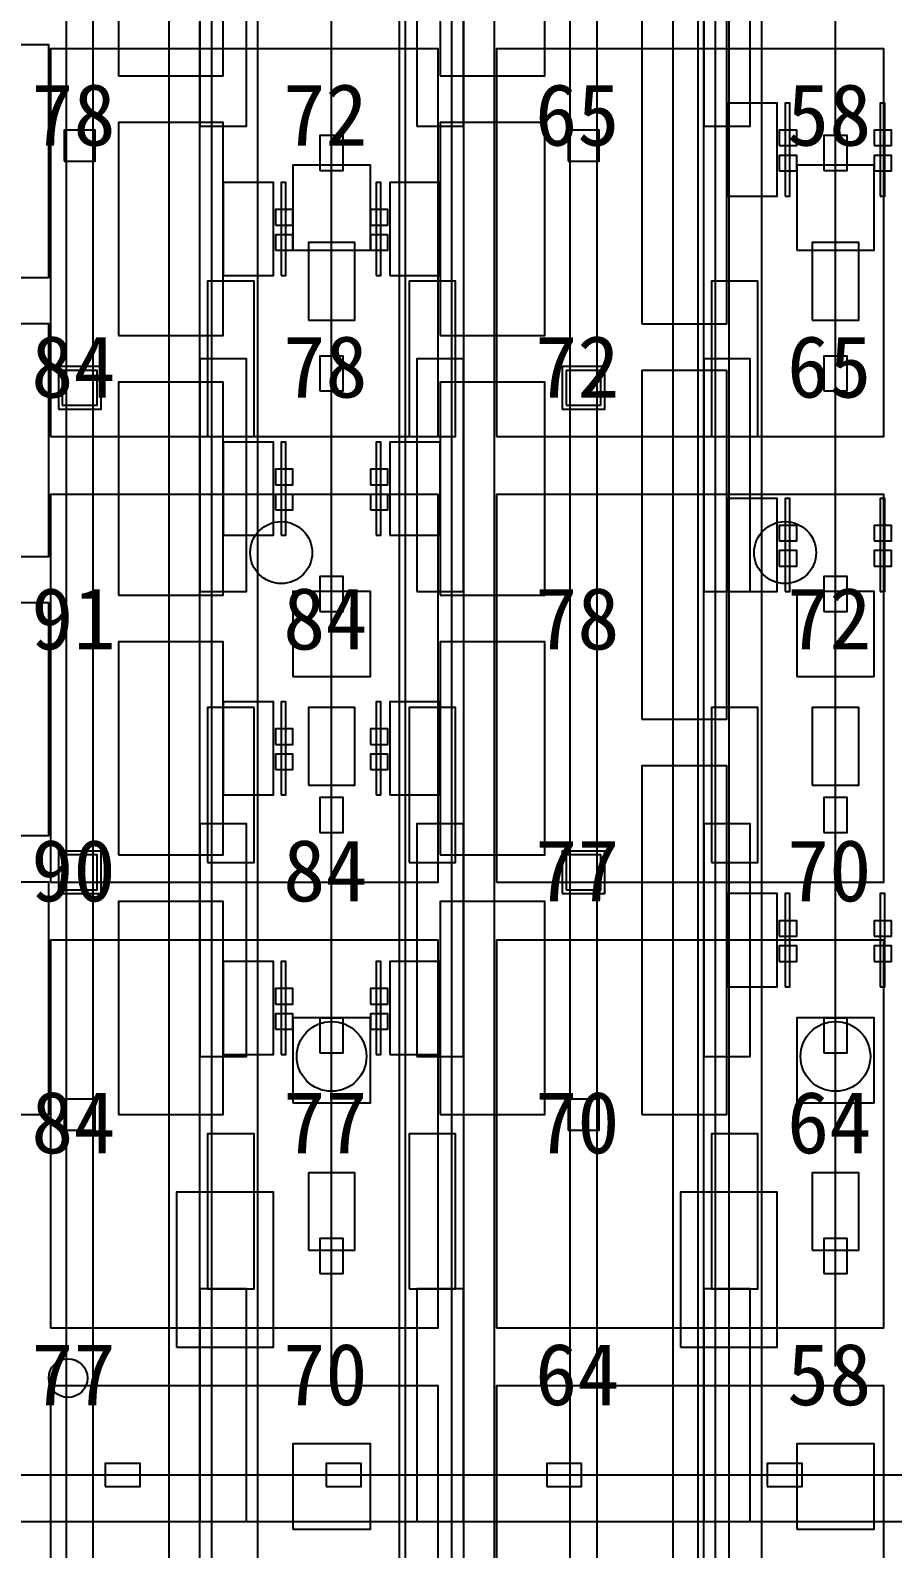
# Model space of a CAD drawing. Header units: metres. Extents: x -1640 to 1560, y -268 to 2338.
# Drawn here: x -132.52 to -110.28, y 1645.3 to 1684.47 of the extents above; entities that cross this region are included whole.
import ezdxf

# ---------------------------------------------------------------- set-up
doc = ezdxf.new("R2010")
doc.units = ezdxf.units.M
for name, color, linetype in [('1F_PUMP', 2, 'Continuous'), ('1F_SCR', 3, 'Continuous'), ('1F_STRUCT_COLUMN', 8, 'Continuous'), ('2F_CSF_LATERAL_RACK_CONCEPT', 9, 'Continuous'), ('2F_RFG', 5, 'Continuous'), ('2F_STRUCT_COLUMN', 8, 'Continuous'), ('2F_VMB', 6, 'Continuous'), ('3F_CLEANROOM_OVERHEAD_PIPE_DUCT_CONCEPT', 9, 'Continuous'), ('3F_CMP', 5, 'Continuous'), ('3F_EHS_EGRESS_DIST_M', 2, 'Continuous'), ('3F_EHS_EXTINGUISHER_HYDRANT_CABINET_CONCEPT', 1, 'Continuous'), ('3F_EHS_GAS_DETECTOR', 6, 'Continuous'), ('3F_EHS_SAFETY_SHOWER_EYEWASH_CONCEPT', 3, 'Continuous'), ('3F_ETCH', 2, 'Continuous'), ('3F_FOUP', 5, 'Continuous'), ('3F_OHT', 9, 'Continuous'), ('3F_OHTV', 1, 'Continuous'), ('3F_STK', 3, 'Continuous'), ('3F_STRUCT_COLUMN', 8, 'Continuous'), ('3F_TBAR', 6, 'Continuous'), ('3F_WET', 6, 'Continuous'), ('4F_FFU', 1, 'Continuous'), ('4F_STRUCT_PLENUM_TRUSS_CONCEPT', 9, 'Continuous'), ('5F_PUMP', 2, 'Continuous'), ('5F_SCR', 3, 'Continuous'), ('5F_STRUCT_COLUMN', 8, 'Continuous'), ('6F_CSF_LATERAL_RACK_CONCEPT', 9, 'Continuous'), ('6F_RFG', 5, 'Continuous'), ('6F_STRUCT_COLUMN', 8, 'Continuous'), ('6F_VMB', 6, 'Continuous'), ('7F_CLEANROOM_OVERHEAD_PIPE_DUCT_CONCEPT', 9, 'Continuous'), ('7F_CMP', 5, 'Continuous'), ('7F_EHS_EGRESS_DIST_M', 2, 'Continuous'), ('7F_EHS_EXTINGUISHER_HYDRANT_CABINET_CONCEPT', 1, 'Continuous'), ('7F_EHS_GAS_DETECTOR', 6, 'Continuous'), ('7F_EHS_SAFETY_SHOWER_EYEWASH_CONCEPT', 3, 'Continuous'), ('7F_ETCH', 2, 'Continuous'), ('7F_FOUP', 5, 'Continuous'), ('7F_OHT', 9, 'Continuous'), ('7F_OHTV', 1, 'Continuous'), ('7F_STK', 3, 'Continuous'), ('7F_STRUCT_COLUMN', 8, 'Continuous'), ('7F_TBAR', 6, 'Continuous'), ('7F_WET', 6, 'Continuous'), ('8F_FFU', 1, 'Continuous'), ('8F_STRUCT_PLENUM_TRUSS_CONCEPT', 9, 'Continuous'), ('UTIL_ELEC.LV_CONCEPT', 2, 'Continuous'), ('UTIL_GAS.BULK_CONCEPT', 2, 'Continuous'), ('UTIL_PCW.R_CONCEPT', 1, 'Continuous'), ('UTIL_PCW.S_CONCEPT', 6, 'Continuous')]:
    doc.layers.add(name, color=color, linetype=linetype)

msp = doc.modelspace()

# ---------------------------------------------------------------- linework, layer by layer
at = {"layer": '1F_PUMP'}
for points in [[(-127.95, 1674), (-126.75, 1674), (-126.75, 1678), (-127.95, 1678)], [(-122.75, 1674), (-121.55, 1674), (-121.55, 1678), (-122.75, 1678)], [(-114.95, 1674), (-113.75, 1674), (-113.75, 1678), (-114.95, 1678)], [(-127.95, 1663), (-126.75, 1663), (-126.75, 1667), (-127.95, 1667)], [(-122.75, 1663), (-121.55, 1663), (-121.55, 1667), (-122.75, 1667)], [(-114.95, 1663), (-113.75, 1663), (-113.75, 1667), (-114.95, 1667)], [(-127.95, 1652), (-126.75, 1652), (-126.75, 1656), (-127.95, 1656)], [(-122.75, 1652), (-121.55, 1652), (-121.55, 1656), (-122.75, 1656)], [(-114.95, 1652), (-113.75, 1652), (-113.75, 1656), (-114.95, 1656)]]:
    msp.add_lwpolyline(points, close=True, dxfattribs=at)
at = {"layer": '1F_SCR'}
for points in [[(-125.75, 1678.8), (-123.75, 1678.8), (-123.75, 1681), (-125.75, 1681)], [(-112.75, 1678.8), (-110.75, 1678.8), (-110.75, 1681), (-112.75, 1681)], [(-125.75, 1667.8), (-123.75, 1667.8), (-123.75, 1670), (-125.75, 1670)], [(-112.75, 1667.8), (-110.75, 1667.8), (-110.75, 1670), (-112.75, 1670)], [(-125.75, 1656.8), (-123.75, 1656.8), (-123.75, 1659), (-125.75, 1659)], [(-112.75, 1656.8), (-110.75, 1656.8), (-110.75, 1659), (-112.75, 1659)], [(-125.75, 1645.8), (-123.75, 1645.8), (-123.75, 1648), (-125.75, 1648)], [(-112.75, 1645.8), (-110.75, 1645.8), (-110.75, 1648), (-112.75, 1648)]]:
    msp.add_lwpolyline(points, close=True, dxfattribs=at)
at = {"layer": '1F_STRUCT_COLUMN'}
for points in [[(-131.8, 1674.7), (-130.7, 1674.7), (-130.7, 1675.8), (-131.8, 1675.8)], [(-118.8, 1674.7), (-117.7, 1674.7), (-117.7, 1675.8), (-118.8, 1675.8)], [(-131.8, 1662.2), (-130.7, 1662.2), (-130.7, 1663.3), (-131.8, 1663.3)], [(-118.8, 1662.2), (-117.7, 1662.2), (-117.7, 1663.3), (-118.8, 1663.3)]]:
    msp.add_lwpolyline(points, close=True, dxfattribs=at)
at = {"layer": '2F_CSF_LATERAL_RACK_CONCEPT'}
for points in [[(-128.95, 1573), (-128.15, 1573), (-128.15, 1719), (-128.95, 1719)], [(-121.35, 1573), (-120.55, 1573), (-120.55, 1719), (-121.35, 1719)], [(-115.95, 1573), (-115.15, 1573), (-115.15, 1719), (-115.95, 1719)]]:
    msp.add_lwpolyline(points, close=True, dxfattribs=at)
at = {"layer": '2F_RFG'}
for points in [[(-128.15, 1682), (-126.95, 1682), (-126.95, 1688), (-128.15, 1688)], [(-122.55, 1682), (-121.35, 1682), (-121.35, 1688), (-122.55, 1688)], [(-115.15, 1682), (-113.95, 1682), (-113.95, 1688), (-115.15, 1688)], [(-128.15, 1670), (-126.95, 1670), (-126.95, 1676), (-128.15, 1676)], [(-122.55, 1670), (-121.35, 1670), (-121.35, 1676), (-122.55, 1676)], [(-115.15, 1670), (-113.95, 1670), (-113.95, 1676), (-115.15, 1676)], [(-128.15, 1658), (-126.95, 1658), (-126.95, 1664), (-128.15, 1664)], [(-122.55, 1658), (-121.35, 1658), (-121.35, 1664), (-122.55, 1664)], [(-115.15, 1658), (-113.95, 1658), (-113.95, 1664), (-115.15, 1664)], [(-128.15, 1646), (-126.95, 1646), (-126.95, 1652), (-128.15, 1652)], [(-122.55, 1646), (-121.35, 1646), (-121.35, 1652), (-122.55, 1652)], [(-115.15, 1646), (-113.95, 1646), (-113.95, 1652), (-115.15, 1652)]]:
    msp.add_lwpolyline(points, close=True, dxfattribs=at)
at = {"layer": '2F_STRUCT_COLUMN'}
for points in [[(-131.7, 1674.8), (-130.8, 1674.8), (-130.8, 1675.7), (-131.7, 1675.7)], [(-118.7, 1674.8), (-117.8, 1674.8), (-117.8, 1675.7), (-118.7, 1675.7)], [(-131.7, 1662.3), (-130.8, 1662.3), (-130.8, 1663.2), (-131.7, 1663.2)], [(-118.7, 1662.3), (-117.8, 1662.3), (-117.8, 1663.2), (-118.7, 1663.2)]]:
    msp.add_lwpolyline(points, close=True, dxfattribs=at)
at = {"layer": '2F_VMB'}
for points in [[(-125.35, 1677), (-124.15, 1677), (-124.15, 1679), (-125.35, 1679)], [(-112.35, 1677), (-111.15, 1677), (-111.15, 1679), (-112.35, 1679)], [(-125.35, 1665), (-124.15, 1665), (-124.15, 1667), (-125.35, 1667)], [(-112.35, 1665), (-111.15, 1665), (-111.15, 1667), (-112.35, 1667)], [(-125.35, 1653), (-124.15, 1653), (-124.15, 1655), (-125.35, 1655)], [(-112.35, 1653), (-111.15, 1653), (-111.15, 1655), (-112.35, 1655)]]:
    msp.add_lwpolyline(points, close=True, dxfattribs=at)
at = {"layer": '3F_CLEANROOM_OVERHEAD_PIPE_DUCT_CONCEPT'}
for points in [[(-127.85, 1572), (-126.65, 1572), (-126.65, 1720), (-127.85, 1720)], [(-122.85, 1572), (-121.65, 1572), (-121.65, 1720), (-122.85, 1720)], [(-114.85, 1572), (-113.65, 1572), (-113.65, 1720), (-114.85, 1720)]]:
    msp.add_lwpolyline(points, close=True, dxfattribs=at)
at = {"layer": '3F_CMP'}
for points in [[(-130.25, 1683.3), (-127.55, 1683.3), (-127.55, 1688.8), (-130.25, 1688.8)], [(-121.95, 1683.3), (-119.25, 1683.3), (-119.25, 1688.8), (-121.95, 1688.8)], [(-130.25, 1676.6), (-127.55, 1676.6), (-127.55, 1682.1), (-130.25, 1682.1)], [(-121.95, 1676.6), (-119.25, 1676.6), (-119.25, 1682.1), (-121.95, 1682.1)], [(-127.55, 1678.15), (-126.25, 1678.15), (-126.25, 1680.55), (-127.55, 1680.55)], [(-123.25, 1678.15), (-121.95, 1678.15), (-121.95, 1680.55), (-123.25, 1680.55)], [(-130.25, 1669.9), (-127.55, 1669.9), (-127.55, 1675.4), (-130.25, 1675.4)], [(-121.95, 1669.9), (-119.25, 1669.9), (-119.25, 1675.4), (-121.95, 1675.4)], [(-127.55, 1671.45), (-126.25, 1671.45), (-126.25, 1673.85), (-127.55, 1673.85)], [(-123.25, 1671.45), (-121.95, 1671.45), (-121.95, 1673.85), (-123.25, 1673.85)], [(-130.25, 1663.2), (-127.55, 1663.2), (-127.55, 1668.7), (-130.25, 1668.7)], [(-121.95, 1663.2), (-119.25, 1663.2), (-119.25, 1668.7), (-121.95, 1668.7)], [(-127.55, 1664.75), (-126.25, 1664.75), (-126.25, 1667.15), (-127.55, 1667.15)], [(-123.25, 1664.75), (-121.95, 1664.75), (-121.95, 1667.15), (-123.25, 1667.15)], [(-130.25, 1656.5), (-127.55, 1656.5), (-127.55, 1662), (-130.25, 1662)], [(-121.95, 1656.5), (-119.25, 1656.5), (-119.25, 1662), (-121.95, 1662)], [(-127.55, 1658.05), (-126.25, 1658.05), (-126.25, 1660.45), (-127.55, 1660.45)], [(-123.25, 1658.05), (-121.95, 1658.05), (-121.95, 1660.45), (-123.25, 1660.45)]]:
    msp.add_lwpolyline(points, close=True, dxfattribs=at)
at = {"layer": '3F_EHS_EXTINGUISHER_HYDRANT_CABINET_CONCEPT'}
msp.add_circle((-131.55, 1649.7), 0.5, dxfattribs=at)
at = {"layer": '3F_EHS_GAS_DETECTOR'}
for centre in [(-124.75, 1658), (-111.75, 1658)]:
    msp.add_circle(centre, 0.9, dxfattribs=at)
at = {"layer": '3F_EHS_SAFETY_SHOWER_EYEWASH_CONCEPT'}
for centre in [(-126.05, 1671), (-113.05, 1671)]:
    msp.add_circle(centre, 0.8, dxfattribs=at)
at = {"layer": '3F_ETCH'}
for points in [[(-133.75, 1678.1), (-132.05, 1678.1), (-132.05, 1684.1), (-133.75, 1684.1)], [(-133.75, 1670.9), (-132.05, 1670.9), (-132.05, 1676.9), (-133.75, 1676.9)], [(-133.75, 1663.7), (-132.05, 1663.7), (-132.05, 1669.7), (-133.75, 1669.7)], [(-133.75, 1656.5), (-132.05, 1656.5), (-132.05, 1662.5), (-133.75, 1662.5)]]:
    msp.add_lwpolyline(points, close=True, dxfattribs=at)
at = {"layer": '3F_FOUP'}
for points in [[(-113.2, 1681.5), (-112.75, 1681.5), (-112.75, 1681.9), (-113.2, 1681.9)], [(-110.75, 1681.5), (-110.3, 1681.5), (-110.3, 1681.9), (-110.75, 1681.9)], [(-113.2, 1680.85), (-112.75, 1680.85), (-112.75, 1681.25), (-113.2, 1681.25)], [(-110.75, 1680.85), (-110.3, 1680.85), (-110.3, 1681.25), (-110.75, 1681.25)], [(-126.2, 1679.45), (-125.75, 1679.45), (-125.75, 1679.85), (-126.2, 1679.85)], [(-123.75, 1679.45), (-123.3, 1679.45), (-123.3, 1679.85), (-123.75, 1679.85)], [(-126.2, 1678.8), (-125.75, 1678.8), (-125.75, 1679.2), (-126.2, 1679.2)], [(-123.75, 1678.8), (-123.3, 1678.8), (-123.3, 1679.2), (-123.75, 1679.2)], [(-126.2, 1672.75), (-125.75, 1672.75), (-125.75, 1673.15), (-126.2, 1673.15)], [(-123.75, 1672.75), (-123.3, 1672.75), (-123.3, 1673.15), (-123.75, 1673.15)], [(-126.2, 1672.1), (-125.75, 1672.1), (-125.75, 1672.5), (-126.2, 1672.5)], [(-123.75, 1672.1), (-123.3, 1672.1), (-123.3, 1672.5), (-123.75, 1672.5)], [(-113.2, 1671.3), (-112.75, 1671.3), (-112.75, 1671.7), (-113.2, 1671.7)], [(-110.75, 1671.3), (-110.3, 1671.3), (-110.3, 1671.7), (-110.75, 1671.7)], [(-113.2, 1670.65), (-112.75, 1670.65), (-112.75, 1671.05), (-113.2, 1671.05)], [(-110.75, 1670.65), (-110.3, 1670.65), (-110.3, 1671.05), (-110.75, 1671.05)], [(-126.2, 1666.05), (-125.75, 1666.05), (-125.75, 1666.45), (-126.2, 1666.45)], [(-123.75, 1666.05), (-123.3, 1666.05), (-123.3, 1666.45), (-123.75, 1666.45)], [(-126.2, 1665.4), (-125.75, 1665.4), (-125.75, 1665.8), (-126.2, 1665.8)], [(-123.75, 1665.4), (-123.3, 1665.4), (-123.3, 1665.8), (-123.75, 1665.8)], [(-113.2, 1661.1), (-112.75, 1661.1), (-112.75, 1661.5), (-113.2, 1661.5)], [(-110.75, 1661.1), (-110.3, 1661.1), (-110.3, 1661.5), (-110.75, 1661.5)], [(-113.2, 1660.45), (-112.75, 1660.45), (-112.75, 1660.85), (-113.2, 1660.85)], [(-110.75, 1660.45), (-110.3, 1660.45), (-110.3, 1660.85), (-110.75, 1660.85)], [(-126.2, 1659.35), (-125.75, 1659.35), (-125.75, 1659.75), (-126.2, 1659.75)], [(-123.75, 1659.35), (-123.3, 1659.35), (-123.3, 1659.75), (-123.75, 1659.75)], [(-126.2, 1658.7), (-125.75, 1658.7), (-125.75, 1659.1), (-126.2, 1659.1)], [(-123.75, 1658.7), (-123.3, 1658.7), (-123.3, 1659.1), (-123.75, 1659.1)]]:
    msp.add_lwpolyline(points, close=True, dxfattribs=at)
at = {"layer": '3F_OHT'}
for p, q in [((-124.75, 1650), (-124.75, 1720)), ((-111.75, 1650), (-111.75, 1720)), ((-281, 1647.2), (-59.5, 1647.2))]:
    msp.add_line(p, q, dxfattribs=at)
at = {"layer": '3F_OHTV'}
for points in [[(-125.05, 1680.86), (-124.45, 1680.86), (-124.45, 1681.76), (-125.05, 1681.76)], [(-112.05, 1680.86), (-111.45, 1680.86), (-111.45, 1681.76), (-112.05, 1681.76)], [(-125.05, 1675.17), (-124.45, 1675.17), (-124.45, 1676.07), (-125.05, 1676.07)], [(-112.05, 1675.17), (-111.45, 1675.17), (-111.45, 1676.07), (-112.05, 1676.07)], [(-125.05, 1669.48), (-124.45, 1669.48), (-124.45, 1670.38), (-125.05, 1670.38)], [(-112.05, 1669.48), (-111.45, 1669.48), (-111.45, 1670.38), (-112.05, 1670.38)], [(-125.05, 1663.78), (-124.45, 1663.78), (-124.45, 1664.68), (-125.05, 1664.68)], [(-112.05, 1663.78), (-111.45, 1663.78), (-111.45, 1664.68), (-112.05, 1664.68)], [(-125.05, 1658.09), (-124.45, 1658.09), (-124.45, 1658.99), (-125.05, 1658.99)], [(-112.05, 1658.09), (-111.45, 1658.09), (-111.45, 1658.99), (-112.05, 1658.99)], [(-125.05, 1652.4), (-124.45, 1652.4), (-124.45, 1653.3), (-125.05, 1653.3)], [(-112.05, 1652.4), (-111.45, 1652.4), (-111.45, 1653.3), (-112.05, 1653.3)], [(-130.59, 1646.9), (-129.69, 1646.9), (-129.69, 1647.5), (-130.59, 1647.5)], [(-124.89, 1646.9), (-123.99, 1646.9), (-123.99, 1647.5), (-124.89, 1647.5)], [(-119.2, 1646.9), (-118.3, 1646.9), (-118.3, 1647.5), (-119.2, 1647.5)], [(-113.51, 1646.9), (-112.61, 1646.9), (-112.61, 1647.5), (-113.51, 1647.5)]]:
    msp.add_lwpolyline(points, close=True, dxfattribs=at)
at = {"layer": '3F_STK'}
for points in [[(-128.75, 1650.5), (-126.25, 1650.5), (-126.25, 1654.5), (-128.75, 1654.5)], [(-115.75, 1650.5), (-113.25, 1650.5), (-113.25, 1654.5), (-115.75, 1654.5)]]:
    msp.add_lwpolyline(points, close=True, dxfattribs=at)
at = {"layer": '3F_STRUCT_COLUMN'}
for points in [[(-131.65, 1681.1), (-130.85, 1681.1), (-130.85, 1681.9), (-131.65, 1681.9)], [(-118.65, 1681.1), (-117.85, 1681.1), (-117.85, 1681.9), (-118.65, 1681.9)], [(-131.65, 1656.1), (-130.85, 1656.1), (-130.85, 1656.9), (-131.65, 1656.9)], [(-118.65, 1656.1), (-117.85, 1656.1), (-117.85, 1656.9), (-118.65, 1656.9)]]:
    msp.add_lwpolyline(points, close=True, dxfattribs=at)
at = {"layer": '3F_TBAR'}
for points in [[(-113.05, 1680.2), (-112.93, 1680.2), (-112.93, 1682.6), (-113.05, 1682.6)], [(-110.6, 1680.2), (-110.48, 1680.2), (-110.48, 1682.6), (-110.6, 1682.6)], [(-126.05, 1678.15), (-125.93, 1678.15), (-125.93, 1680.55), (-126.05, 1680.55)], [(-123.6, 1678.15), (-123.48, 1678.15), (-123.48, 1680.55), (-123.6, 1680.55)], [(-126.05, 1671.45), (-125.93, 1671.45), (-125.93, 1673.85), (-126.05, 1673.85)], [(-123.6, 1671.45), (-123.48, 1671.45), (-123.48, 1673.85), (-123.6, 1673.85)], [(-113.05, 1670), (-112.93, 1670), (-112.93, 1672.4), (-113.05, 1672.4)], [(-110.6, 1670), (-110.48, 1670), (-110.48, 1672.4), (-110.6, 1672.4)], [(-126.05, 1664.75), (-125.93, 1664.75), (-125.93, 1667.15), (-126.05, 1667.15)], [(-123.6, 1664.75), (-123.48, 1664.75), (-123.48, 1667.15), (-123.6, 1667.15)], [(-113.05, 1659.8), (-112.93, 1659.8), (-112.93, 1662.2), (-113.05, 1662.2)], [(-110.6, 1659.8), (-110.48, 1659.8), (-110.48, 1662.2), (-110.6, 1662.2)], [(-126.05, 1658.05), (-125.93, 1658.05), (-125.93, 1660.45), (-126.05, 1660.45)], [(-123.6, 1658.05), (-123.48, 1658.05), (-123.48, 1660.45), (-123.6, 1660.45)]]:
    msp.add_lwpolyline(points, close=True, dxfattribs=at)
at = {"layer": '3F_WET'}
for points in [[(-116.75, 1676.9), (-114.55, 1676.9), (-114.55, 1685.9), (-116.75, 1685.9)], [(-114.55, 1680.2), (-113.25, 1680.2), (-113.25, 1682.6), (-114.55, 1682.6)], [(-116.75, 1666.7), (-114.55, 1666.7), (-114.55, 1675.7), (-116.75, 1675.7)], [(-114.55, 1670), (-113.25, 1670), (-113.25, 1672.4), (-114.55, 1672.4)], [(-116.75, 1656.5), (-114.55, 1656.5), (-114.55, 1665.5), (-116.75, 1665.5)], [(-114.55, 1659.8), (-113.25, 1659.8), (-113.25, 1662.2), (-114.55, 1662.2)]]:
    msp.add_lwpolyline(points, close=True, dxfattribs=at)
at = {"layer": '4F_FFU'}
for points in [[(-132, 1674), (-122, 1674), (-122, 1684), (-132, 1684)], [(-120.5, 1674), (-110.5, 1674), (-110.5, 1684), (-120.5, 1684)], [(-132, 1662.5), (-122, 1662.5), (-122, 1672.5), (-132, 1672.5)], [(-120.5, 1662.5), (-110.5, 1662.5), (-110.5, 1672.5), (-120.5, 1672.5)], [(-132, 1651), (-122, 1651), (-122, 1661), (-132, 1661)], [(-120.5, 1651), (-110.5, 1651), (-110.5, 1661), (-120.5, 1661)], [(-132, 1639.5), (-122, 1639.5), (-122, 1649.5), (-132, 1649.5)], [(-120.5, 1639.5), (-110.5, 1639.5), (-110.5, 1649.5), (-120.5, 1649.5)]]:
    msp.add_lwpolyline(points, close=True, dxfattribs=at)
at = {"layer": '4F_STRUCT_PLENUM_TRUSS_CONCEPT'}
for points in [[(-131.6, 1569), (-130.9, 1569), (-130.9, 1723), (-131.6, 1723)], [(-118.6, 1569), (-117.9, 1569), (-117.9, 1723), (-118.6, 1723)]]:
    msp.add_lwpolyline(points, close=True, dxfattribs=at)
at = {"layer": '5F_PUMP'}
for points in [[(-127.95, 1674), (-126.75, 1674), (-126.75, 1678), (-127.95, 1678)], [(-122.75, 1674), (-121.55, 1674), (-121.55, 1678), (-122.75, 1678)], [(-114.95, 1674), (-113.75, 1674), (-113.75, 1678), (-114.95, 1678)], [(-127.95, 1663), (-126.75, 1663), (-126.75, 1667), (-127.95, 1667)], [(-122.75, 1663), (-121.55, 1663), (-121.55, 1667), (-122.75, 1667)], [(-114.95, 1663), (-113.75, 1663), (-113.75, 1667), (-114.95, 1667)], [(-127.95, 1652), (-126.75, 1652), (-126.75, 1656), (-127.95, 1656)], [(-122.75, 1652), (-121.55, 1652), (-121.55, 1656), (-122.75, 1656)], [(-114.95, 1652), (-113.75, 1652), (-113.75, 1656), (-114.95, 1656)]]:
    msp.add_lwpolyline(points, close=True, dxfattribs=at)
at = {"layer": '5F_SCR'}
for points in [[(-125.75, 1678.8), (-123.75, 1678.8), (-123.75, 1681), (-125.75, 1681)], [(-112.75, 1678.8), (-110.75, 1678.8), (-110.75, 1681), (-112.75, 1681)], [(-125.75, 1667.8), (-123.75, 1667.8), (-123.75, 1670), (-125.75, 1670)], [(-112.75, 1667.8), (-110.75, 1667.8), (-110.75, 1670), (-112.75, 1670)], [(-125.75, 1656.8), (-123.75, 1656.8), (-123.75, 1659), (-125.75, 1659)], [(-112.75, 1656.8), (-110.75, 1656.8), (-110.75, 1659), (-112.75, 1659)], [(-125.75, 1645.8), (-123.75, 1645.8), (-123.75, 1648), (-125.75, 1648)], [(-112.75, 1645.8), (-110.75, 1645.8), (-110.75, 1648), (-112.75, 1648)]]:
    msp.add_lwpolyline(points, close=True, dxfattribs=at)
at = {"layer": '5F_STRUCT_COLUMN'}
for points in [[(-131.8, 1674.7), (-130.7, 1674.7), (-130.7, 1675.8), (-131.8, 1675.8)], [(-118.8, 1674.7), (-117.7, 1674.7), (-117.7, 1675.8), (-118.8, 1675.8)], [(-131.8, 1662.2), (-130.7, 1662.2), (-130.7, 1663.3), (-131.8, 1663.3)], [(-118.8, 1662.2), (-117.7, 1662.2), (-117.7, 1663.3), (-118.8, 1663.3)]]:
    msp.add_lwpolyline(points, close=True, dxfattribs=at)
at = {"layer": '6F_CSF_LATERAL_RACK_CONCEPT'}
for points in [[(-128.95, 1573), (-128.15, 1573), (-128.15, 1719), (-128.95, 1719)], [(-121.35, 1573), (-120.55, 1573), (-120.55, 1719), (-121.35, 1719)], [(-115.95, 1573), (-115.15, 1573), (-115.15, 1719), (-115.95, 1719)]]:
    msp.add_lwpolyline(points, close=True, dxfattribs=at)
at = {"layer": '6F_RFG'}
for points in [[(-128.15, 1682), (-126.95, 1682), (-126.95, 1688), (-128.15, 1688)], [(-122.55, 1682), (-121.35, 1682), (-121.35, 1688), (-122.55, 1688)], [(-115.15, 1682), (-113.95, 1682), (-113.95, 1688), (-115.15, 1688)], [(-128.15, 1670), (-126.95, 1670), (-126.95, 1676), (-128.15, 1676)], [(-122.55, 1670), (-121.35, 1670), (-121.35, 1676), (-122.55, 1676)], [(-115.15, 1670), (-113.95, 1670), (-113.95, 1676), (-115.15, 1676)], [(-128.15, 1658), (-126.95, 1658), (-126.95, 1664), (-128.15, 1664)], [(-122.55, 1658), (-121.35, 1658), (-121.35, 1664), (-122.55, 1664)], [(-115.15, 1658), (-113.95, 1658), (-113.95, 1664), (-115.15, 1664)], [(-128.15, 1646), (-126.95, 1646), (-126.95, 1652), (-128.15, 1652)], [(-122.55, 1646), (-121.35, 1646), (-121.35, 1652), (-122.55, 1652)], [(-115.15, 1646), (-113.95, 1646), (-113.95, 1652), (-115.15, 1652)]]:
    msp.add_lwpolyline(points, close=True, dxfattribs=at)
at = {"layer": '6F_STRUCT_COLUMN'}
for points in [[(-131.7, 1674.8), (-130.8, 1674.8), (-130.8, 1675.7), (-131.7, 1675.7)], [(-118.7, 1674.8), (-117.8, 1674.8), (-117.8, 1675.7), (-118.7, 1675.7)], [(-131.7, 1662.3), (-130.8, 1662.3), (-130.8, 1663.2), (-131.7, 1663.2)], [(-118.7, 1662.3), (-117.8, 1662.3), (-117.8, 1663.2), (-118.7, 1663.2)]]:
    msp.add_lwpolyline(points, close=True, dxfattribs=at)
at = {"layer": '6F_VMB'}
for points in [[(-125.35, 1677), (-124.15, 1677), (-124.15, 1679), (-125.35, 1679)], [(-112.35, 1677), (-111.15, 1677), (-111.15, 1679), (-112.35, 1679)], [(-125.35, 1665), (-124.15, 1665), (-124.15, 1667), (-125.35, 1667)], [(-112.35, 1665), (-111.15, 1665), (-111.15, 1667), (-112.35, 1667)], [(-125.35, 1653), (-124.15, 1653), (-124.15, 1655), (-125.35, 1655)], [(-112.35, 1653), (-111.15, 1653), (-111.15, 1655), (-112.35, 1655)]]:
    msp.add_lwpolyline(points, close=True, dxfattribs=at)
at = {"layer": '7F_CLEANROOM_OVERHEAD_PIPE_DUCT_CONCEPT'}
for points in [[(-127.85, 1572), (-126.65, 1572), (-126.65, 1720), (-127.85, 1720)], [(-122.85, 1572), (-121.65, 1572), (-121.65, 1720), (-122.85, 1720)], [(-114.85, 1572), (-113.65, 1572), (-113.65, 1720), (-114.85, 1720)]]:
    msp.add_lwpolyline(points, close=True, dxfattribs=at)
at = {"layer": '7F_CMP'}
for points in [[(-130.25, 1683.3), (-127.55, 1683.3), (-127.55, 1688.8), (-130.25, 1688.8)], [(-121.95, 1683.3), (-119.25, 1683.3), (-119.25, 1688.8), (-121.95, 1688.8)], [(-130.25, 1676.6), (-127.55, 1676.6), (-127.55, 1682.1), (-130.25, 1682.1)], [(-121.95, 1676.6), (-119.25, 1676.6), (-119.25, 1682.1), (-121.95, 1682.1)], [(-127.55, 1678.15), (-126.25, 1678.15), (-126.25, 1680.55), (-127.55, 1680.55)], [(-123.25, 1678.15), (-121.95, 1678.15), (-121.95, 1680.55), (-123.25, 1680.55)], [(-130.25, 1669.9), (-127.55, 1669.9), (-127.55, 1675.4), (-130.25, 1675.4)], [(-121.95, 1669.9), (-119.25, 1669.9), (-119.25, 1675.4), (-121.95, 1675.4)], [(-127.55, 1671.45), (-126.25, 1671.45), (-126.25, 1673.85), (-127.55, 1673.85)], [(-123.25, 1671.45), (-121.95, 1671.45), (-121.95, 1673.85), (-123.25, 1673.85)], [(-130.25, 1663.2), (-127.55, 1663.2), (-127.55, 1668.7), (-130.25, 1668.7)], [(-121.95, 1663.2), (-119.25, 1663.2), (-119.25, 1668.7), (-121.95, 1668.7)], [(-127.55, 1664.75), (-126.25, 1664.75), (-126.25, 1667.15), (-127.55, 1667.15)], [(-123.25, 1664.75), (-121.95, 1664.75), (-121.95, 1667.15), (-123.25, 1667.15)], [(-130.25, 1656.5), (-127.55, 1656.5), (-127.55, 1662), (-130.25, 1662)], [(-121.95, 1656.5), (-119.25, 1656.5), (-119.25, 1662), (-121.95, 1662)], [(-127.55, 1658.05), (-126.25, 1658.05), (-126.25, 1660.45), (-127.55, 1660.45)], [(-123.25, 1658.05), (-121.95, 1658.05), (-121.95, 1660.45), (-123.25, 1660.45)]]:
    msp.add_lwpolyline(points, close=True, dxfattribs=at)
at = {"layer": '7F_EHS_EXTINGUISHER_HYDRANT_CABINET_CONCEPT'}
msp.add_circle((-131.55, 1649.7), 0.5, dxfattribs=at)
at = {"layer": '7F_EHS_GAS_DETECTOR'}
for centre in [(-124.75, 1658), (-111.75, 1658)]:
    msp.add_circle(centre, 0.9, dxfattribs=at)
at = {"layer": '7F_EHS_SAFETY_SHOWER_EYEWASH_CONCEPT'}
for centre in [(-126.05, 1671), (-113.05, 1671)]:
    msp.add_circle(centre, 0.8, dxfattribs=at)
at = {"layer": '7F_ETCH'}
for points in [[(-133.75, 1678.1), (-132.05, 1678.1), (-132.05, 1684.1), (-133.75, 1684.1)], [(-133.75, 1670.9), (-132.05, 1670.9), (-132.05, 1676.9), (-133.75, 1676.9)], [(-133.75, 1663.7), (-132.05, 1663.7), (-132.05, 1669.7), (-133.75, 1669.7)], [(-133.75, 1656.5), (-132.05, 1656.5), (-132.05, 1662.5), (-133.75, 1662.5)]]:
    msp.add_lwpolyline(points, close=True, dxfattribs=at)
at = {"layer": '7F_FOUP'}
for points in [[(-113.2, 1681.5), (-112.75, 1681.5), (-112.75, 1681.9), (-113.2, 1681.9)], [(-110.75, 1681.5), (-110.3, 1681.5), (-110.3, 1681.9), (-110.75, 1681.9)], [(-113.2, 1680.85), (-112.75, 1680.85), (-112.75, 1681.25), (-113.2, 1681.25)], [(-110.75, 1680.85), (-110.3, 1680.85), (-110.3, 1681.25), (-110.75, 1681.25)], [(-126.2, 1679.45), (-125.75, 1679.45), (-125.75, 1679.85), (-126.2, 1679.85)], [(-123.75, 1679.45), (-123.3, 1679.45), (-123.3, 1679.85), (-123.75, 1679.85)], [(-126.2, 1678.8), (-125.75, 1678.8), (-125.75, 1679.2), (-126.2, 1679.2)], [(-123.75, 1678.8), (-123.3, 1678.8), (-123.3, 1679.2), (-123.75, 1679.2)], [(-126.2, 1672.75), (-125.75, 1672.75), (-125.75, 1673.15), (-126.2, 1673.15)], [(-123.75, 1672.75), (-123.3, 1672.75), (-123.3, 1673.15), (-123.75, 1673.15)], [(-126.2, 1672.1), (-125.75, 1672.1), (-125.75, 1672.5), (-126.2, 1672.5)], [(-123.75, 1672.1), (-123.3, 1672.1), (-123.3, 1672.5), (-123.75, 1672.5)], [(-113.2, 1671.3), (-112.75, 1671.3), (-112.75, 1671.7), (-113.2, 1671.7)], [(-110.75, 1671.3), (-110.3, 1671.3), (-110.3, 1671.7), (-110.75, 1671.7)], [(-113.2, 1670.65), (-112.75, 1670.65), (-112.75, 1671.05), (-113.2, 1671.05)], [(-110.75, 1670.65), (-110.3, 1670.65), (-110.3, 1671.05), (-110.75, 1671.05)], [(-126.2, 1666.05), (-125.75, 1666.05), (-125.75, 1666.45), (-126.2, 1666.45)], [(-123.75, 1666.05), (-123.3, 1666.05), (-123.3, 1666.45), (-123.75, 1666.45)], [(-126.2, 1665.4), (-125.75, 1665.4), (-125.75, 1665.8), (-126.2, 1665.8)], [(-123.75, 1665.4), (-123.3, 1665.4), (-123.3, 1665.8), (-123.75, 1665.8)], [(-113.2, 1661.1), (-112.75, 1661.1), (-112.75, 1661.5), (-113.2, 1661.5)], [(-110.75, 1661.1), (-110.3, 1661.1), (-110.3, 1661.5), (-110.75, 1661.5)], [(-113.2, 1660.45), (-112.75, 1660.45), (-112.75, 1660.85), (-113.2, 1660.85)], [(-110.75, 1660.45), (-110.3, 1660.45), (-110.3, 1660.85), (-110.75, 1660.85)], [(-126.2, 1659.35), (-125.75, 1659.35), (-125.75, 1659.75), (-126.2, 1659.75)], [(-123.75, 1659.35), (-123.3, 1659.35), (-123.3, 1659.75), (-123.75, 1659.75)], [(-126.2, 1658.7), (-125.75, 1658.7), (-125.75, 1659.1), (-126.2, 1659.1)], [(-123.75, 1658.7), (-123.3, 1658.7), (-123.3, 1659.1), (-123.75, 1659.1)]]:
    msp.add_lwpolyline(points, close=True, dxfattribs=at)
at = {"layer": '7F_OHT'}
for p, q in [((-124.75, 1650), (-124.75, 1720)), ((-111.75, 1650), (-111.75, 1720)), ((-281, 1647.2), (-59.5, 1647.2))]:
    msp.add_line(p, q, dxfattribs=at)
at = {"layer": '7F_OHTV'}
for points in [[(-125.05, 1680.86), (-124.45, 1680.86), (-124.45, 1681.76), (-125.05, 1681.76)], [(-112.05, 1680.86), (-111.45, 1680.86), (-111.45, 1681.76), (-112.05, 1681.76)], [(-125.05, 1675.17), (-124.45, 1675.17), (-124.45, 1676.07), (-125.05, 1676.07)], [(-112.05, 1675.17), (-111.45, 1675.17), (-111.45, 1676.07), (-112.05, 1676.07)], [(-125.05, 1669.48), (-124.45, 1669.48), (-124.45, 1670.38), (-125.05, 1670.38)], [(-112.05, 1669.48), (-111.45, 1669.48), (-111.45, 1670.38), (-112.05, 1670.38)], [(-125.05, 1663.78), (-124.45, 1663.78), (-124.45, 1664.68), (-125.05, 1664.68)], [(-112.05, 1663.78), (-111.45, 1663.78), (-111.45, 1664.68), (-112.05, 1664.68)], [(-125.05, 1658.09), (-124.45, 1658.09), (-124.45, 1658.99), (-125.05, 1658.99)], [(-112.05, 1658.09), (-111.45, 1658.09), (-111.45, 1658.99), (-112.05, 1658.99)], [(-125.05, 1652.4), (-124.45, 1652.4), (-124.45, 1653.3), (-125.05, 1653.3)], [(-112.05, 1652.4), (-111.45, 1652.4), (-111.45, 1653.3), (-112.05, 1653.3)], [(-130.59, 1646.9), (-129.69, 1646.9), (-129.69, 1647.5), (-130.59, 1647.5)], [(-124.89, 1646.9), (-123.99, 1646.9), (-123.99, 1647.5), (-124.89, 1647.5)], [(-119.2, 1646.9), (-118.3, 1646.9), (-118.3, 1647.5), (-119.2, 1647.5)], [(-113.51, 1646.9), (-112.61, 1646.9), (-112.61, 1647.5), (-113.51, 1647.5)]]:
    msp.add_lwpolyline(points, close=True, dxfattribs=at)
at = {"layer": '7F_STK'}
for points in [[(-128.75, 1650.5), (-126.25, 1650.5), (-126.25, 1654.5), (-128.75, 1654.5)], [(-115.75, 1650.5), (-113.25, 1650.5), (-113.25, 1654.5), (-115.75, 1654.5)]]:
    msp.add_lwpolyline(points, close=True, dxfattribs=at)
at = {"layer": '7F_STRUCT_COLUMN'}
for points in [[(-131.65, 1681.1), (-130.85, 1681.1), (-130.85, 1681.9), (-131.65, 1681.9)], [(-118.65, 1681.1), (-117.85, 1681.1), (-117.85, 1681.9), (-118.65, 1681.9)], [(-131.65, 1656.1), (-130.85, 1656.1), (-130.85, 1656.9), (-131.65, 1656.9)], [(-118.65, 1656.1), (-117.85, 1656.1), (-117.85, 1656.9), (-118.65, 1656.9)]]:
    msp.add_lwpolyline(points, close=True, dxfattribs=at)
at = {"layer": '7F_TBAR'}
for points in [[(-113.05, 1680.2), (-112.93, 1680.2), (-112.93, 1682.6), (-113.05, 1682.6)], [(-110.6, 1680.2), (-110.48, 1680.2), (-110.48, 1682.6), (-110.6, 1682.6)], [(-126.05, 1678.15), (-125.93, 1678.15), (-125.93, 1680.55), (-126.05, 1680.55)], [(-123.6, 1678.15), (-123.48, 1678.15), (-123.48, 1680.55), (-123.6, 1680.55)], [(-126.05, 1671.45), (-125.93, 1671.45), (-125.93, 1673.85), (-126.05, 1673.85)], [(-123.6, 1671.45), (-123.48, 1671.45), (-123.48, 1673.85), (-123.6, 1673.85)], [(-113.05, 1670), (-112.93, 1670), (-112.93, 1672.4), (-113.05, 1672.4)], [(-110.6, 1670), (-110.48, 1670), (-110.48, 1672.4), (-110.6, 1672.4)], [(-126.05, 1664.75), (-125.93, 1664.75), (-125.93, 1667.15), (-126.05, 1667.15)], [(-123.6, 1664.75), (-123.48, 1664.75), (-123.48, 1667.15), (-123.6, 1667.15)], [(-113.05, 1659.8), (-112.93, 1659.8), (-112.93, 1662.2), (-113.05, 1662.2)], [(-110.6, 1659.8), (-110.48, 1659.8), (-110.48, 1662.2), (-110.6, 1662.2)], [(-126.05, 1658.05), (-125.93, 1658.05), (-125.93, 1660.45), (-126.05, 1660.45)], [(-123.6, 1658.05), (-123.48, 1658.05), (-123.48, 1660.45), (-123.6, 1660.45)]]:
    msp.add_lwpolyline(points, close=True, dxfattribs=at)
at = {"layer": '7F_WET'}
for points in [[(-116.75, 1676.9), (-114.55, 1676.9), (-114.55, 1685.9), (-116.75, 1685.9)], [(-114.55, 1680.2), (-113.25, 1680.2), (-113.25, 1682.6), (-114.55, 1682.6)], [(-116.75, 1666.7), (-114.55, 1666.7), (-114.55, 1675.7), (-116.75, 1675.7)], [(-114.55, 1670), (-113.25, 1670), (-113.25, 1672.4), (-114.55, 1672.4)], [(-116.75, 1656.5), (-114.55, 1656.5), (-114.55, 1665.5), (-116.75, 1665.5)], [(-114.55, 1659.8), (-113.25, 1659.8), (-113.25, 1662.2), (-114.55, 1662.2)]]:
    msp.add_lwpolyline(points, close=True, dxfattribs=at)
at = {"layer": '8F_FFU'}
for points in [[(-132, 1674), (-122, 1674), (-122, 1684), (-132, 1684)], [(-120.5, 1674), (-110.5, 1674), (-110.5, 1684), (-120.5, 1684)], [(-132, 1662.5), (-122, 1662.5), (-122, 1672.5), (-132, 1672.5)], [(-120.5, 1662.5), (-110.5, 1662.5), (-110.5, 1672.5), (-120.5, 1672.5)], [(-132, 1651), (-122, 1651), (-122, 1661), (-132, 1661)], [(-120.5, 1651), (-110.5, 1651), (-110.5, 1661), (-120.5, 1661)], [(-132, 1639.5), (-122, 1639.5), (-122, 1649.5), (-132, 1649.5)], [(-120.5, 1639.5), (-110.5, 1639.5), (-110.5, 1649.5), (-120.5, 1649.5)]]:
    msp.add_lwpolyline(points, close=True, dxfattribs=at)
at = {"layer": '8F_STRUCT_PLENUM_TRUSS_CONCEPT'}
for points in [[(-131.6, 1569), (-130.9, 1569), (-130.9, 1723), (-131.6, 1723)], [(-118.6, 1569), (-117.9, 1569), (-117.9, 1723), (-118.6, 1723)]]:
    msp.add_lwpolyline(points, close=True, dxfattribs=at)
at = {"layer": 'UTIL_ELEC.LV_CONCEPT'}
msp.add_line((-123, 1574.7), (-123, 1731.3), dxfattribs=at)
msp.add_line((-123, 1574.7), (-123, 1731.3), dxfattribs=at)
at = {"layer": 'UTIL_GAS.BULK_CONCEPT'}
msp.add_line((-279.35, 1646), (188.35, 1646), dxfattribs=at)
msp.add_line((-279.35, 1646), (188.35, 1646), dxfattribs=at)
at = {"layer": 'UTIL_PCW.R_CONCEPT'}
msp.add_line((-114.495, 1574.78), (-114.495, 1717.23), dxfattribs=at)
msp.add_line((-114.495, 1574.78), (-114.495, 1717.23), dxfattribs=at)
at = {"layer": 'UTIL_PCW.S_CONCEPT'}
msp.add_line((-115.295, 1574.78), (-115.295, 1717.23), dxfattribs=at)
msp.add_line((-115.295, 1574.78), (-115.295, 1717.23), dxfattribs=at)

# ---------------------------------------------------------------- texts
at = {"layer": '3F_EHS_EGRESS_DIST_M'}
for s, p in [('78', (-132.5, 1681.5)), ('72', (-126, 1681.5)), ('65', (-119.5, 1681.5)), ('58', (-113, 1681.5)), ('84', (-132.5, 1675)), ('78', (-126, 1675)), ('72', (-119.5, 1675)), ('65', (-113, 1675)), ('91', (-132.5, 1668.5)), ('84', (-126, 1668.5)), ('78', (-119.5, 1668.5)), ('72', (-113, 1668.5)), ('90', (-132.5, 1662)), ('84', (-126, 1662)), ('77', (-119.5, 1662)), ('70', (-113, 1662)), ('84', (-132.5, 1655.5)), ('77', (-126, 1655.5)), ('70', (-119.5, 1655.5)), ('64', (-113, 1655.5)), ('77', (-132.5, 1649)), ('70', (-126, 1649)), ('64', (-119.5, 1649)), ('58', (-113, 1649))]:
    msp.add_text(s, height=1.6, dxfattribs=at).set_placement(p)
at = {"layer": '7F_EHS_EGRESS_DIST_M'}
for s, p in [('78', (-132.5, 1681.5)), ('72', (-126, 1681.5)), ('65', (-119.5, 1681.5)), ('58', (-113, 1681.5)), ('84', (-132.5, 1675)), ('78', (-126, 1675)), ('72', (-119.5, 1675)), ('65', (-113, 1675)), ('91', (-132.5, 1668.5)), ('84', (-126, 1668.5)), ('78', (-119.5, 1668.5)), ('72', (-113, 1668.5)), ('90', (-132.5, 1662)), ('84', (-126, 1662)), ('77', (-119.5, 1662)), ('70', (-113, 1662)), ('84', (-132.5, 1655.5)), ('77', (-126, 1655.5)), ('70', (-119.5, 1655.5)), ('64', (-113, 1655.5)), ('77', (-132.5, 1649)), ('70', (-126, 1649)), ('64', (-119.5, 1649)), ('58', (-113, 1649))]:
    msp.add_text(s, height=1.6, dxfattribs=at).set_placement(p)

doc.saveas('drawing.dxf')
